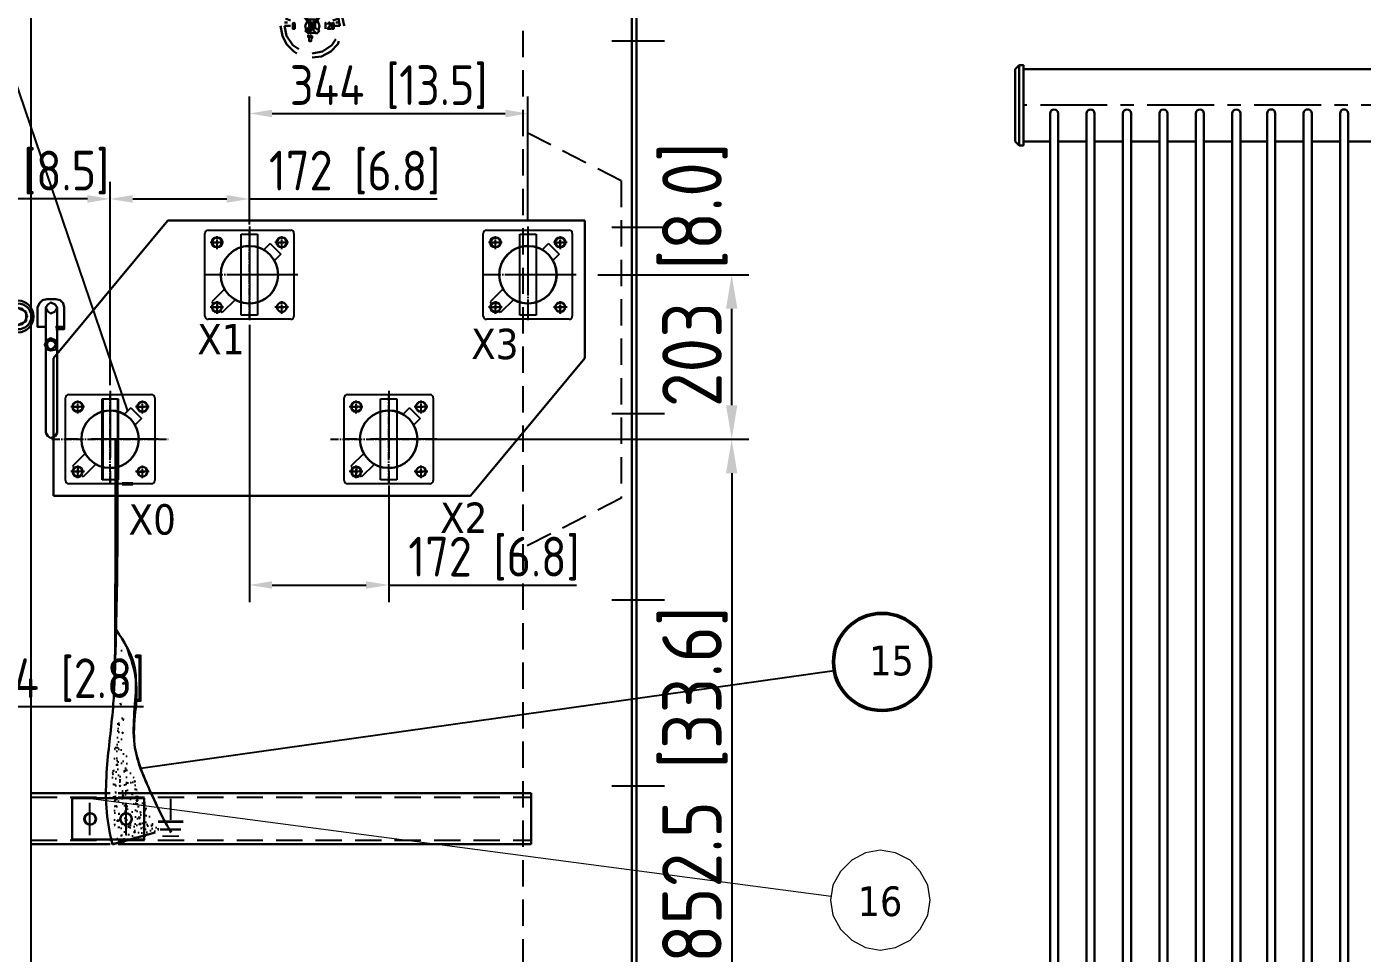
# Model space of a CAD drawing. Header units: millimetres. Extents: x 198356 to 209798, y -190593 to -183267.
# Drawn here: x 200808 to 202457, y -185715 to -184571 of the extents above; entities that cross this region are included whole.
import ezdxf

# ---------------------------------------------------------------- set-up
doc = ezdxf.new("R2010")
doc.units = ezdxf.units.MM
doc.header["$LTSCALE"] = 13
for name, pattern in [('CENTER', [50.8, 31.75, -6.35, 6.35, -6.35]), ('CENTER2', [1.125, 0.75, -0.125, 0.125, -0.125]), ('CENTERX2', [101.6, 63.5, -12.7, 12.7, -12.7]), ('DASHED', [0.75, 0.5, -0.25])]:
    doc.linetypes.add(name, pattern=pattern)
for name, color, linetype in [('1', 4, 'Continuous'), ('3中心线层', 1, 'CENTER'), ('4虚线层', 6, 'DASHED'), ('7标注层', 4, 'Continuous'), ('中心线', 1, 'CENTER2'), ('粗实线', 4, 'Continuous'), ('细实线', 2, 'Continuous')]:
    doc.layers.add(name, color=color, linetype=linetype)
for name, color, linetype, lineweight in [('1粗实线', 4, 'Continuous', 50), ('2细实线', 3, 'Continuous', 20), ('标注、文本', 3, 'Continuous', 25), ('粗实线层', 7, 'Continuous', 35), ('铁心', 3, 'Continuous', 0)]:
    doc.layers.add(name, color=color, linetype=linetype, lineweight=lineweight)
doc.styles.get("Standard").update_dxf_attribs({"font": 'gbenor.shx', "bigfont": 'gbcbig.shx'})
doc.styles.add('Tahoma$001', font='tahoma.ttf', dxfattribs={"height": 2.159784})
doc.dimstyles.new('英寸 1-10', dxfattribs={"dimscale": 14, "dimtxt": 3.5, "dimasz": 2, "dimexe": 1.5, "dimexo": 0.5, "dimgap": 0.5, "dimtad": 1, "dimtoh": 1, "dimdec": 1, "dimdsep": 46, "dimtxsty": 'Standard', "dimcen": 2.5, "dimclrd": 3, "dimclre": 3, "dimclrt": 3, "dimadec": 0, "dimazin": 2, "dimtfac": 1, "dimtdec": 1, "dimtmove": 0, "dimatfit": 2, "dimfxl": 1, "dimarcsym": 0})

# ---------------------------------------------------------------- blocks, each defined once
blk = doc.blocks.new('A$C3970166B')
at = {"layer": '标注、文本', "color": 4, "lineweight": 30}
for points in [[(20.3, 13.5), (18.6, 16.9), (16.1, 19.5), (12.7, 20.3), (9.3, 19.5), (6.8, 16.9), (5.1, 13.5), (6.8, 9.3), (9.3, 6.8), (12.7, 5.9), (16.1, 6.8), (18.6, 9.3)], [(19.5, 16.9), (12.7, 20.3), (5.9, 16.9), (5.9, 9.3), (12.7, 5.9), (19.5, 9.3)]]:
    blk.add_lwpolyline(points, close=True, dxfattribs=at)
for major_axis, ratio in [((0, 13.1), 0.967742), ((-11, 0), 0.961538)]:
    blk.add_ellipse((12.7, 13.1), major_axis=major_axis, ratio=ratio, start_param=0, end_param=6.283185, dxfattribs=at)
blk = doc.blocks.new('A$C33D96195')
at = {"layer": '标注、文本', "color": 4, "lineweight": 30}
for points in [[(54.6, 171.4), (49.5, 170.2), (45.7, 166.4), (43.2, 161.3)], [(67.3, 6.4), (67.3, 161.3), (64.8, 165.1), (59.7, 167.6), (55.9, 165.1), (53.3, 161.3), (55.9, 156.2), (59.7, 153.7), (64.8, 156.2), (67.3, 161.3)], [(54.6, 171.4), (66, 171.4)], [(76.2, 161.3), (74.9, 166.4), (71.1, 170.2), (66, 171.4)], [(53.3, 137.2), (43.2, 137.2), (43.2, 161.3)], [(53.3, 161.3), (53.3, 6.4)], [(76.2, 161.3), (76.2, 137.2), (66, 137.2), (76.2, 137.2), (76.2, 134.6), (66, 134.6)], [(53.3, 6.4), (55.9, 2.5), (59.7, 0), (64.8, 2.5), (67.3, 6.4)]]:
    blk.add_lwpolyline(points, dxfattribs=at)
for points in [[(30.5, 150.8), (27.9, 155.9), (24.1, 159.7), (19, 161), (14, 159.7), (10.2, 155.9), (7.6, 150.8), (10.2, 144.5), (14, 140.7), (19, 139.4), (24.1, 140.7), (27.9, 144.5)], [(29.2, 155.9), (19, 161), (8.9, 155.9), (8.9, 144.5), (19, 139.4), (29.2, 144.5)], [(67.3, 115.6), (66, 120.7), (59.7, 123.2), (54.6, 120.7), (52.1, 115.6), (54.6, 109.2), (59.7, 108), (66, 109.2)], [(66, 115.6), (63.5, 119.4), (59.7, 120.7), (55.9, 119.4), (54.6, 115.6), (55.9, 111.8), (59.7, 109.2), (63.5, 111.8)]]:
    blk.add_lwpolyline(points, close=True, dxfattribs=at)
for major_axis, ratio in [((0, 19.7), 0.967742), ((-16.5, 0), 0.961538)]:
    blk.add_ellipse((19, 150.2), major_axis=major_axis, ratio=ratio, start_param=0, end_param=6.283185, dxfattribs=at)
at = {"layer": '标注、文本', "xscale": 1.5, "yscale": 1.5, "zscale": 1.5}
blk.add_blockref('A$C3970166B', (0, 130.5), dxfattribs=at)
blk = doc.blocks.new('A$C4AB3304A')
at = {"layer": '标注、文本', "color": 4, "lineweight": 30}
blk.add_lwpolyline([(0, 51), (89, 51), (89, 0), (0, 0)], close=True, dxfattribs=at)
for centre in [(22.5, 25.5), (66.5, 25.5)]:
    blk.add_circle(centre, 7, dxfattribs=at)
blk = doc.blocks.new('A$C3EE72B81')
at = {"layer": '粗实线', "lineweight": 30}
h = blk.add_hatch(color=256, dxfattribs=at)
h.dxf.hatch_style = 2
h.paths.add_polyline_path([(1.736, 1.82), (1.355, 1.439), (1.482, 1.439)])
h = blk.add_hatch(color=256, dxfattribs=at)
h.dxf.hatch_style = 2
h.paths.add_polyline_path([(1.058, 1.143), (1.016, 1.101), (1.27, 1.101)])
h = blk.add_hatch(color=256, dxfattribs=at)
h.dxf.hatch_style = 2
h.paths.add_polyline_path([(1.016, 1.101), (1.27, 1.101), (1.185, 0.974)])
h = blk.add_hatch(color=256, dxfattribs=at)
h.dxf.hatch_style = 2
h.paths.add_polyline_path([(1.101, 1.185), (1.058, 1.143), (1.27, 1.143)])
h = blk.add_hatch(color=256, dxfattribs=at)
h.dxf.hatch_style = 2
h.paths.add_polyline_path([(1.058, 1.143), (1.27, 1.143), (1.27, 1.101)])
h = blk.add_hatch(color=256, dxfattribs=at)
h.dxf.hatch_style = 2
h.paths.add_polyline_path([(1.185, 1.27), (1.101, 1.185), (1.397, 1.185)])
h = blk.add_hatch(color=256, dxfattribs=at)
h.dxf.hatch_style = 2
h.paths.add_polyline_path([(1.101, 1.185), (1.397, 1.185), (1.27, 1.143)])
h = blk.add_hatch(color=256, dxfattribs=at)
h.dxf.hatch_style = 2
h.paths.add_polyline_path([(1.228, 1.439), (1.185, 1.397), (1.439, 1.397)])
h = blk.add_hatch(color=256, dxfattribs=at)
h.dxf.hatch_style = 2
h.paths.add_polyline_path([(1.185, 1.397), (1.185, 1.355), (1.439, 1.355)])
h = blk.add_hatch(color=256, dxfattribs=at)
h.dxf.hatch_style = 2
h.paths.add_polyline_path([(1.185, 1.397), (1.439, 1.397), (1.439, 1.355)])
h = blk.add_hatch(color=256, dxfattribs=at)
h.dxf.hatch_style = 2
h.paths.add_polyline_path([(1.185, 1.355), (1.185, 1.27), (1.439, 1.27)])
h = blk.add_hatch(color=256, dxfattribs=at)
h.dxf.hatch_style = 2
h.paths.add_polyline_path([(1.185, 1.355), (1.439, 1.355), (1.439, 1.27)])
h = blk.add_hatch(color=256, dxfattribs=at)
h.dxf.hatch_style = 2
h.paths.add_polyline_path([(1.185, 1.27), (1.439, 1.27), (1.397, 1.185)])
h = blk.add_hatch(color=256, dxfattribs=at)
h.dxf.hatch_style = 2
h.paths.add_polyline_path([(1.228, 1.439), (1.482, 1.439), (1.439, 1.397)])
h = blk.add_hatch(color=256, dxfattribs=at)
h.dxf.hatch_style = 2
h.paths.add_polyline_path([(1.143, 0.889), (1.143, 0.847), (1.143, 0.889), (1.185, 0.889)])
h = blk.add_hatch(color=256, dxfattribs=at)
h.dxf.hatch_style = 2
h.paths.add_polyline_path([(1.228, 0.931), (1.228, 0.889), (1.185, 0.889), (1.185, 0.847), (1.185, 0.804), (1.185, 0.762), (1.185, 0.72), (1.185, 0.677), (1.228, 0.677), (1.27, 0.677), (1.228, 0.677), (1.185, 0.72), (1.185, 0.762), (1.185, 0.804), (1.185, 0.847), (1.185, 0.889), (1.228, 0.889), (1.27, 0.889)])
h = blk.add_hatch(color=256, dxfattribs=at)
h.dxf.hatch_style = 2
h.paths.add_polyline_path([(1.312, 0.72), (1.27, 0.72), (1.27, 0.677), (1.228, 0.677), (1.27, 0.677), (1.27, 0.72)])
h = blk.add_hatch(color=256, dxfattribs=at)
h.dxf.hatch_style = 2
h.paths.add_polyline_path([(1.312, 0.889), (1.27, 0.889), (1.27, 0.847), (1.27, 0.804), (1.312, 0.804)])
for points in [[(1.312, 2.625), (0.889, 2.54), (0.55, 2.371), (0.254, 2.074), (0.212, 1.947)], [(1.312, 2.625), (0.889, 2.54), (0.55, 2.371), (0.254, 2.074), (0.212, 1.947)], [(1.312, 2.455), (0.889, 2.328), (0.508, 2.117), (0.339, 1.863)], [(2.455, 1.312), (2.371, 1.736), (2.117, 2.117), (1.863, 2.286)], [(2.625, 1.312), (2.54, 1.693), (2.371, 2.074), (2.074, 2.371), (1.947, 2.413)], [(2.625, 1.312), (2.54, 1.693), (2.371, 2.074), (2.074, 2.371), (1.947, 2.413)], [(1.27, 1.439), (0.804, 1.905), (1.185, 1.397)], [(0.931, 2.117), (0.847, 1.947), (0.974, 1.947)], [(0.931, 2.117), (0.931, 1.863)], [(1.355, 1.439), (1.736, 1.82), (1.439, 1.397)], [(0, 1.312), (0.085, 0.889), (0.254, 0.55), (0.55, 0.254), (0.677, 0.169)], [(0, 1.312), (0.085, 0.889), (0.254, 0.55), (0.55, 0.254), (0.677, 0.169)], [(0.169, 1.312), (0.254, 0.889), (0.508, 0.508), (0.762, 0.339)], [(1.101, 1.482), (1.016, 1.312), (1.058, 1.143)], [(1.185, 0.974), (1.016, 1.101)], [(1.439, 1.566), (1.143, 1.566)], [(1.355, 1.439), (1.228, 1.439), (1.185, 1.355), (1.185, 1.27)], [(1.27, 1.143), (1.397, 1.185), (1.439, 1.27), (1.439, 1.397)], [(1.566, 1.143), (1.609, 1.312), (1.524, 1.524)], [(1.82, 1.397), (1.863, 1.397), (1.863, 1.439), (1.863, 1.185)], [(1.947, 1.355), (1.947, 1.397), (1.99, 1.397), (1.99, 1.439), (2.032, 1.439), (2.032, 1.397), (2.032, 1.355), (2.032, 1.312), (1.947, 1.185), (2.074, 1.185)], [(2.455, 1.312), (2.455, 1.355)], [(2.625, 1.312), (2.625, 1.355)], [(2.625, 1.312), (2.625, 1.355)], [(1.185, 1.016), (1.439, 1.016)], [(1.312, 0.169), (1.736, 0.254), (2.117, 0.508), (2.286, 0.762)], [(1.312, 0), (1.693, 0.042), (2.074, 0.254), (2.371, 0.55), (2.413, 0.677)], [(1.312, 0), (1.693, 0.042), (2.074, 0.254), (2.371, 0.55), (2.413, 0.677)]]:
    blk.add_lwpolyline(points, dxfattribs=at)
for points in [[(1.058, 2.117), (1.016, 2.117), (1.016, 2.074), (1.016, 1.99), (1.016, 1.905), (1.016, 1.863), (1.058, 1.863), (1.101, 1.863), (1.101, 1.905), (1.101, 1.99), (1.101, 2.074), (1.101, 2.117)], [(1.651, 2.074), (1.609, 2.074), (1.609, 2.032), (1.609, 1.99), (1.651, 1.99), (1.693, 1.99), (1.693, 1.947), (1.693, 1.905), (1.693, 1.863), (1.651, 1.863), (1.609, 1.863), (1.609, 1.905), (1.609, 1.947), (1.609, 1.99), (1.651, 1.99), (1.693, 1.99), (1.693, 2.032), (1.693, 2.074)], [(1.778, 2.074), (1.778, 2.032), (1.736, 1.99), (1.736, 1.947), (1.778, 1.905), (1.778, 1.863), (1.82, 1.863), (1.863, 1.905), (1.863, 1.947), (1.863, 1.99), (1.863, 2.032), (1.82, 2.074)], [(0.55, 1.439), (0.508, 1.397), (0.508, 1.312), (0.508, 1.228), (0.508, 1.185), (0.55, 1.185), (0.593, 1.185), (0.593, 1.228), (0.593, 1.312), (0.593, 1.397)], [(1.397, 1.312), (1.397, 1.397), (1.312, 1.397), (1.228, 1.397), (1.185, 1.312), (1.228, 1.228), (1.312, 1.185), (1.397, 1.228)], [(2.159, 1.439), (2.117, 1.397), (2.117, 1.312), (2.117, 1.27), (2.117, 1.228), (2.117, 1.185), (2.159, 1.185), (2.201, 1.185), (2.201, 1.228), (2.201, 1.27), (2.201, 1.312), (2.201, 1.397)], [(1.143, 0.931), (1.143, 0.889), (1.143, 0.847), (1.143, 0.889)], [(1.143, 0.889), (1.143, 0.847), (1.143, 0.889), (1.185, 0.889)], [(1.228, 0.931), (1.228, 0.889), (1.185, 0.889), (1.185, 0.847), (1.185, 0.804), (1.185, 0.762), (1.185, 0.72), (1.185, 0.677), (1.228, 0.677), (1.27, 0.677), (1.228, 0.677), (1.185, 0.72), (1.185, 0.762), (1.185, 0.804), (1.185, 0.847), (1.185, 0.889), (1.228, 0.889), (1.27, 0.889)], [(1.27, 0.889), (1.228, 0.889)], [(1.312, 0.72), (1.27, 0.72), (1.27, 0.677), (1.228, 0.677), (1.27, 0.677), (1.27, 0.72)], [(1.312, 0.889), (1.27, 0.889), (1.27, 0.847), (1.27, 0.804), (1.312, 0.804)]]:
    blk.add_lwpolyline(points, close=True, dxfattribs=at)
for points in [[(0.635, 2.201), (0.635, 2.201), (0.677, 2.117), (0.677, 2.117)], [(0.72, 2.286), (0.72, 2.286), (0.847, 2.074), (0.847, 2.074)], [(0.889, 2.328), (0.889, 2.328), (0.931, 2.244), (0.931, 2.244)], [(1.016, 2.413), (1.016, 2.413), (1.058, 2.159), (1.058, 2.159)], [(1.143, 2.413), (1.143, 2.413), (1.185, 2.286), (1.185, 2.286)], [(1.312, 2.455), (1.312, 2.455), (1.312, 2.201), (1.312, 2.201)], [(1.439, 2.413), (1.439, 2.413), (1.439, 2.286), (1.439, 2.286)], [(1.609, 2.413), (1.609, 2.413), (1.524, 2.159), (1.524, 2.159)], [(1.736, 2.328), (1.736, 2.328), (1.693, 2.244), (1.693, 2.244)], [(1.863, 2.286), (1.863, 2.286), (1.736, 2.074), (1.736, 2.074)], [(1.99, 2.201), (1.99, 2.201), (1.905, 2.117), (1.905, 2.117)], [(0.254, 1.736), (0.254, 1.736), (0.381, 1.693), (0.381, 1.693)], [(0.339, 1.863), (0.339, 1.863), (0.55, 1.736), (0.55, 1.736)], [(0.423, 1.99), (0.423, 1.99), (0.508, 1.905), (0.508, 1.905)], [(0.508, 2.117), (0.508, 2.117), (0.677, 1.947), (0.677, 1.947)], [(2.117, 2.117), (2.117, 2.117), (1.947, 1.947), (1.947, 1.947)], [(2.286, 1.863), (2.286, 1.863), (2.074, 1.736), (2.074, 1.736)], [(2.201, 1.99), (2.201, 1.99), (2.117, 1.905), (2.117, 1.905)], [(2.371, 1.736), (2.371, 1.736), (2.244, 1.693), (2.244, 1.693)], [(0.169, 1.439), (0.169, 1.439), (0.296, 1.439), (0.296, 1.439)], [(0.169, 1.312), (0.169, 1.312), (0.381, 1.312), (0.381, 1.312)], [(0.169, 1.312), (0.169, 1.312), (0.423, 1.312), (0.423, 1.312)], [(0.212, 1.609), (0.212, 1.609), (0.423, 1.524), (0.423, 1.524)], [(1.185, 1.27), (1.185, 1.27), (1.016, 1.101), (1.016, 1.101)], [(1.27, 1.143), (1.27, 1.143), (1.185, 0.974), (1.185, 0.974)], [(1.355, 1.143), (1.355, 1.143), (1.482, 0.974), (1.482, 0.974)], [(1.439, 1.228), (1.439, 1.228), (1.609, 1.101), (1.609, 1.101)], [(1.609, 1.101), (1.609, 1.101), (1.482, 0.974), (1.482, 0.974)], [(2.413, 1.609), (2.413, 1.609), (2.159, 1.524), (2.159, 1.524)], [(2.455, 1.312), (2.455, 1.312), (2.201, 1.312), (2.201, 1.312)], [(2.455, 1.312), (2.455, 1.312), (2.244, 1.312), (2.244, 1.312)], [(2.413, 1.439), (2.413, 1.439), (2.286, 1.439), (2.286, 1.439)]]:
    blk.add_open_spline(points, degree=3, dxfattribs=at)
blk = doc.blocks.new('A$C012053B6')
at = {"layer": '1', "color": 1, "linetype": 'CENTERX2', "lineweight": -3, "ltscale": 0.1}
for p, q in [((59.6, 119.2), (59.6, 0)), ((119.2, 59.6), (0, 59.6))]:
    blk.add_line(p, q, dxfattribs=at)
at = {"layer": '中心线'}
for p, q in [((27, 99.6), (12.1, 99.6)), ((12.2, 99.6), (27.1, 99.6)), ((19.6, 92.4), (19.6, 106.8)), ((19.6, 92.4), (19.6, 106.8)), ((92.2, 99.6), (107.1, 99.6)), ((99.6, 92.4), (99.6, 106.8)), ((27, 19.6), (12.1, 19.6)), ((12.2, 19.6), (27.1, 19.6)), ((19.6, 26.8), (19.6, 12.3)), ((19.6, 26.8), (19.6, 12.3)), ((92.2, 19.5), (107.1, 19.5)), ((99.6, 12.3), (99.6, 26.8))]:
    blk.add_line(p, q, dxfattribs=at)
at = {"layer": '粗实线'}
for p, q in [((4.6, 8.6), (4.6, 110.6)), ((8.6, 114.6), (110.6, 114.6)), ((114.6, 110.6), (114.6, 8.6)), ((85.2, 98.3), (77.3, 90.4)), ((85.2, 98.3), (98.3, 85.2)), ((98.3, 85.2), (90.4, 77.3)), ((28.8, 41.9), (13, 26.1)), ((13, 26.2), (15, 24.2)), ((41.9, 28.8), (26.1, 13)), ((110.6, 4.6), (8.6, 4.6)), ((24.2, 15), (26.1, 13.1))]:
    blk.add_line(p, q, dxfattribs=at)
for centre, radius in [((19.6, 99.6), 6.55), ((99.6, 99.6), 6.55), ((99.6, 19.6), 6)]:
    blk.add_circle(centre, radius, dxfattribs=at)
for centre, radius, start, end in [((8.6, 110.6), 4, 90, 180), ((110.6, 110.6), 4, 0, 90), ((59.6, 59.6), 35.5, 60.1141, 209.8533), ((59.6, 59.6), 35.5, 240.0603, 29.9071), ((19.6, 19.6), 6.55, 134.5956, 315.391), ((8.6, 8.6), 4, 180, 270), ((110.6, 8.6), 4, 270, 0)]:
    blk.add_arc(centre, radius, start, end, dxfattribs=at)
at = {"layer": '粗实线层'}
blk.add_line((19.6, 19.6), (19.6, 19.6), dxfattribs=at)
blk = doc.blocks.new('*U96')
at = {"layer": '1', "color": 1, "linetype": 'CENTERX2', "lineweight": -3, "ltscale": 0.1}
blk.add_line((32.5, 0), (-32.5, 0), dxfattribs=at)
blk = doc.blocks.new('*D106')
at = {"layer": '2细实线', "color": 3, "linetype": 'ByBlock', "lineweight": -2}
for p, q in [((201513.1, -184877.3), (201699.3, -184877.3)), ((201678.3, -185038.3), (201678.3, -184919.3)), ((201307.4, -185080.3), (201699.3, -185080.3))]:
    blk.add_line(p, q, dxfattribs=at)
at = {"layer": '2细实线', "color": 3, "linetype": 'ByBlock'}
for points in [[(201671.3, -184919.3), (201685.3, -184919.3), (201678.3, -184877.3)], [(201671.3, -185038.3), (201685.3, -185038.3), (201678.3, -185080.3)]]:
    blk.add_solid(points, dxfattribs=at)
at = {"layer": 'Defpoints', "color": 0, "linetype": 'ByBlock'}
for p in [(201506.1, -184877.3), (201678.3, -184877.3), (201300.4, -185080.3)]:
    blk.add_point(p, dxfattribs=at)
at = {"layer": '2细实线', "color": 3, "linetype": 'ByBlock', "insert": (201633, -184877.3), "char_height": 73.5, "attachment_point": 5, "rotation": 90}
blk.add_mtext('203 [8.0]', dxfattribs=at)
blk = doc.blocks.new('*D107')
at = {"layer": '2细实线', "color": 3, "linetype": 'ByBlock', "lineweight": -2}
for p, q in [((201333.6, -185080.3), (201699.3, -185080.3)), ((201678.3, -185122.3), (201678.3, -185890.8)), ((201567.8, -185932.8), (201699.3, -185932.8))]:
    blk.add_line(p, q, dxfattribs=at)
at = {"layer": '2细实线', "color": 3, "linetype": 'ByBlock'}
for points in [[(201671.3, -185122.3), (201685.3, -185122.3), (201678.3, -185080.3)], [(201671.3, -185890.8), (201685.3, -185890.8), (201678.3, -185932.8)]]:
    blk.add_solid(points, dxfattribs=at)
at = {"layer": 'Defpoints', "color": 0, "linetype": 'ByBlock'}
for p in [(201326.6, -185080.3), (201560.8, -185932.8), (201678.3, -185932.8)]:
    blk.add_point(p, dxfattribs=at)
at = {"layer": '2细实线', "color": 3, "linetype": 'ByBlock', "insert": (201633, -185506.6), "char_height": 73.5, "attachment_point": 5, "rotation": 90}
blk.add_mtext('852.5 [33.6]', dxfattribs=at)
blk = doc.blocks.new('*D122')
at = {"layer": '2细实线', "color": 3, "linetype": 'ByBlock', "lineweight": -2}
for p, q in [((200910.8, -185013.7), (200910.8, -184762.7)), ((201082.8, -184815.3), (201082.8, -184762.7)), ((200938.8, -184783.7), (201054.8, -184783.7)), ((201082.8, -184783.7), (201314.7, -184783.7))]:
    blk.add_line(p, q, dxfattribs=at)
at = {"layer": '2细实线', "color": 3, "linetype": 'ByBlock'}
for points in [[(200938.8, -184779), (200938.8, -184788.4), (200910.8, -184783.7)], [(201054.8, -184779), (201054.8, -184788.4), (201082.8, -184783.7)]]:
    blk.add_solid(points, dxfattribs=at)
at = {"layer": 'Defpoints', "color": 0, "linetype": 'ByBlock'}
for p in [(201082.8, -184783.7), (201082.8, -184822.3), (200910.8, -185020.7)]:
    blk.add_point(p, dxfattribs=at)
at = {"layer": '2细实线', "color": 3, "linetype": 'ByBlock', "insert": (201212.8, -184751.2), "char_height": 49, "attachment_point": 5}
blk.add_mtext('172 [6.8]', dxfattribs=at)
blk = doc.blocks.new('*D110')
at = {"layer": '2细实线', "color": 3, "linetype": 'ByBlock', "lineweight": -2}
for p, q in [((200695.8, -184911.8), (200695.8, -184762.7)), ((200910.8, -185013.7), (200910.8, -184762.7)), ((200882.8, -184783.7), (200723.8, -184783.7))]:
    blk.add_line(p, q, dxfattribs=at)
at = {"layer": '2细实线', "color": 3, "linetype": 'ByBlock'}
for points in [[(200723.8, -184779), (200723.8, -184788.4), (200695.8, -184783.7)], [(200882.8, -184779), (200882.8, -184788.4), (200910.8, -184783.7)]]:
    blk.add_solid(points, dxfattribs=at)
at = {"layer": 'Defpoints', "color": 0, "linetype": 'ByBlock'}
for p in [(200695.8, -184783.7), (200695.8, -184918.8), (200910.8, -185020.7)]:
    blk.add_point(p, dxfattribs=at)
at = {"layer": '2细实线', "color": 3, "linetype": 'ByBlock', "insert": (200803.3, -184751.2), "char_height": 49, "attachment_point": 5}
blk.add_mtext('215 [8.5]', dxfattribs=at)
blk = doc.blocks.new('*D98')
at = {"layer": '2细实线', "color": 3, "linetype": 'ByBlock', "lineweight": -2}
for p, q in [((200625.5, -185237.3), (200625.5, -185431.3)), ((200695.8, -185338.7), (200695.8, -185431.3)), ((200653.5, -185410.3), (200667.8, -185410.3)), ((200695.8, -185410.3), (200952.2, -185410.3))]:
    blk.add_line(p, q, dxfattribs=at)
at = {"layer": '2细实线', "color": 3, "linetype": 'ByBlock'}
for points in [[(200653.5, -185405.6), (200653.5, -185414.9), (200625.5, -185410.3)], [(200667.8, -185405.6), (200667.8, -185414.9), (200695.8, -185410.3)]]:
    blk.add_solid(points, dxfattribs=at)
at = {"layer": 'Defpoints', "color": 0, "linetype": 'ByBlock'}
for p in [(200625.5, -185230.3), (200695.8, -185331.7), (200695.8, -185410.3)]:
    blk.add_point(p, dxfattribs=at)
at = {"layer": '2细实线', "color": 3, "linetype": 'ByBlock', "insert": (200838, -185377.8), "char_height": 49, "attachment_point": 5}
blk.add_mtext('70.4 [2.8]', dxfattribs=at)
blk = doc.blocks.new('*D100')
at = {"layer": '2细实线', "color": 3, "linetype": 'ByBlock', "lineweight": -2}
for p, q in [((201082.8, -184939.3), (201082.8, -185281.3)), ((201254.8, -185137.3), (201254.8, -185281.3)), ((201110.8, -185260.3), (201226.8, -185260.3)), ((201254.8, -185260.3), (201486.7, -185260.3))]:
    blk.add_line(p, q, dxfattribs=at)
at = {"layer": '2细实线', "color": 3, "linetype": 'ByBlock'}
for points in [[(201110.8, -185255.6), (201110.8, -185264.9), (201082.8, -185260.3)], [(201226.8, -185255.6), (201226.8, -185264.9), (201254.8, -185260.3)]]:
    blk.add_solid(points, dxfattribs=at)
at = {"layer": 'Defpoints', "color": 0, "linetype": 'ByBlock'}
for p in [(201082.8, -184932.3), (201254.8, -185130.3), (201254.8, -185260.3)]:
    blk.add_point(p, dxfattribs=at)
at = {"layer": '2细实线', "color": 3, "linetype": 'ByBlock', "insert": (201384.8, -185227.8), "char_height": 49, "attachment_point": 5}
blk.add_mtext('172 [6.8]', dxfattribs=at)
blk = doc.blocks.new('*D109')
at = {"layer": '2细实线', "color": 3, "linetype": 'ByBlock', "lineweight": -2}
for p, q in [((201082.8, -184810.7), (201082.8, -184657.2)), ((201426.8, -184810.7), (201426.8, -184657.2)), ((201110.8, -184678.2), (201398.8, -184678.2))]:
    blk.add_line(p, q, dxfattribs=at)
at = {"layer": '2细实线', "color": 3, "linetype": 'ByBlock'}
for points in [[(201110.8, -184673.6), (201110.8, -184682.9), (201082.8, -184678.2)], [(201398.8, -184673.6), (201398.8, -184682.9), (201426.8, -184678.2)]]:
    blk.add_solid(points, dxfattribs=at)
at = {"layer": 'Defpoints', "color": 0, "linetype": 'ByBlock'}
for p in [(201426.8, -184678.2), (201082.8, -184817.7), (201426.8, -184817.7)]:
    blk.add_point(p, dxfattribs=at)
at = {"layer": '2细实线', "color": 3, "linetype": 'ByBlock', "insert": (201254.8, -184645.7), "char_height": 49, "attachment_point": 5}
blk.add_mtext('344 [13.5]', dxfattribs=at)

msp = doc.modelspace()

# ---------------------------------------------------------------- hatches: boundary and pattern name
at = {"layer": '标注、文本'}
h = msp.add_hatch(dxfattribs=at)
h.set_pattern_fill('AR-CONC', color=256, scale=0.1)
h.set_pattern_definition([(50, (85895.246, -23292.15), (18.2184669, -1.5939086), [1.905, -20.955]), (355, (85895.246, -23292.15), (-3.5243421, 19.1056845), [1.524, -16.7640584]), (100.451445, (85896.764, -23292.282), (14.6941247, 17.5117752), [1.6190009, -17.8090245]), (46.1842, (85895.246, -23287.07), (27.107904, -4.2042328), [2.8575, -31.4325]), (96.635558, (85897.505, -23287.42), (23.7404134, 24.7426125), [2.4285023, -26.713561]), (351.184151, (85895.246, -23287.07), (23.7404134, 24.7426125), [2.2859967, -25.145973]), (21, (85897.786, -23288.34), (15.1614391, -10.2265198), [1.905, -20.955]), (326, (85897.786, -23288.34), (6.1802028, 18.4187966), [1.524, -16.764]), (71.451445, (85899.05, -23289.192), (21.341642, 8.1922769), [1.6190009, -17.8089938]), (37.5, (85895.246, -23292.1496), (0.30886033, 8.45550389), [0, -16.5608, 0, -17.018, 0, -16.8275]), (7.5, (85895.246, -23292.15), (6.68196625, 10.0180575), [0, -9.7028, 0, -16.1798, 0, -6.4135]), (327.5, (85889.5815, -23292.1496), (13.55905952, -0.5728744), [0, -6.35, 0, -19.812, 0, -26.289]), (317.5, (85887.041, -23292.15), (14.81291814, 2.5426491), [0, -8.255, 0, -13.1572, 0, -18.669])])
edge = h.paths.add_edge_path()
edge.add_spline(control_points=[(200973.787, -185566.16), (200971.936, -185563.007), (200961.963, -185546.017), (200945.353, -185510.555), (200920.436, -185451.218), (200934.035, -185389.652), (200927.435, -185346.959), (200925.073, -185331.684)], knot_values=[0, 0, 0, 0, 10.9587464, 59.0640546, 118.23388684, 198.21945068, 242.7824519, 242.7824519, 242.7824519, 242.7824519], degree=3, periodic=0)
edge.add_spline(control_points=[(200925.073, -185331.684), (200924.691, -185347.679), (200923.976, -185372.784), (200921.747, -185422.913), (200912.607, -185484.761), (200912.012, -185544.01), (200920.081, -185576.169), (200921.201, -185580.631)], knot_values=[38.43523575, 38.43523575, 38.43523575, 38.43523575, 86.43678168, 113.77696118, 188.84396265, 274.4539929, 288.24854836, 288.24854836, 288.24854836, 288.24854836], degree=3, periodic=0)
edge.add_line((200921.201, -185580.631), (200973.787, -185566.16))

# ---------------------------------------------------------------- linework, layer by layer
at = {"layer": '1', "color": 1, "linetype": 'CENTERX2', "lineweight": -3, "ltscale": 0.1}
for p, q in [((202934.464, -184668.1), (202038.464, -184668.1)), ((200885.964, -185569.1), (200885.964, -185529.1)), ((200885.964, -185569.1), (200885.964, -185529.1)), ((200930.464, -185569.1), (200930.464, -185529.1))]:
    msp.add_line(p, q, dxfattribs=at)
at = {"layer": '1粗实线', "linetype": 'ByBlock'}
msp.add_line((200925.67, -185135.302), (200938.661, -185135.283), dxfattribs=at)
at = {"layer": '1粗实线', "color": 3, "linetype": 'ByBlock'}
msp.add_circle((201863.963, -185355.309), 60, dxfattribs=at)
at = {"layer": '3中心线层', "ltscale": 0.02}
for p, q in [((201042.829, -184845.511), (201042.829, -184829.699)), ((201122.829, -184845.511), (201122.829, -184829.699)), ((201386.829, -184845.511), (201386.829, -184829.699)), ((201466.829, -184845.511), (201466.829, -184829.699)), ((201051.017, -184837.302), (201034.188, -184837.302)), ((201131.017, -184837.302), (201114.188, -184837.302)), ((201395.017, -184837.302), (201378.188, -184837.302)), ((201475.017, -184837.302), (201458.188, -184837.302)), ((201051.017, -184917.302), (201034.188, -184917.302)), ((201042.829, -184925.511), (201042.829, -184909.699)), ((201131.017, -184917.302), (201114.188, -184917.302)), ((201122.829, -184925.511), (201122.829, -184909.699)), ((201395.017, -184917.302), (201378.188, -184917.302)), ((201386.829, -184925.511), (201386.829, -184909.699)), ((201475.017, -184917.302), (201458.188, -184917.302)), ((201466.829, -184925.511), (201466.829, -184909.699)), ((200870.829, -185048.511), (200870.829, -185032.699)), ((200950.829, -185048.511), (200950.829, -185032.699)), ((201214.829, -185048.511), (201214.829, -185032.699)), ((201294.829, -185048.511), (201294.829, -185032.699)), ((200879.017, -185040.302), (200862.188, -185040.302)), ((200959.017, -185040.302), (200942.188, -185040.302)), ((201223.017, -185040.302), (201206.188, -185040.302)), ((201303.017, -185040.302), (201286.188, -185040.302)), ((200870.829, -185128.511), (200870.829, -185112.699)), ((200950.829, -185128.511), (200950.829, -185112.699)), ((201214.829, -185128.511), (201214.829, -185112.699)), ((201294.829, -185128.511), (201294.829, -185112.699)), ((200879.017, -185120.302), (200862.188, -185120.302)), ((200959.017, -185120.302), (200942.188, -185120.302)), ((201223.017, -185120.302), (201206.188, -185120.302)), ((201303.017, -185120.302), (201286.188, -185120.302))]:
    msp.add_line(p, q, dxfattribs=at)
at = {"layer": '4虚线层', "ltscale": 5}
for p, q in [((201420.829, -185924.802), (201420.829, -184344.802)), ((201541.829, -184761.187), (201420.829, -184699.69)), ((201541.829, -184761.187), (201541.829, -185153.2)), ((201541.829, -185153.2), (201420.829, -185214.617)), ((200812.829, -185522.302), (200910.829, -185522.302)), ((200920.829, -185522.302), (201430.829, -185522.302)), ((200812.829, -185575.302), (200910.829, -185575.302)), ((200920.829, -185575.302), (201430.829, -185575.302))]:
    msp.add_line(p, q, dxfattribs=at)
at = {"layer": '7标注层', "color": 3, "linetype": 'ByBlock'}
msp.add_lwpolyline([(200570.755, -183984.744), (200932.476, -185045.567)], dxfattribs=at)
at = {"layer": '中心线'}
for p, q in [((201082.829, -184932.302), (201082.829, -184822.302)), ((201082.829, -184822.302), (201082.829, -184932.302)), ((201426.829, -184932.302), (201426.829, -184822.302)), ((201137.829, -184877.302), (201027.829, -184877.302)), ((201481.171, -184877.302), (201371.829, -184877.302)), ((200910.829, -185135.302), (200910.829, -185025.302)), ((201254.829, -185135.302), (201254.829, -185025.302)), ((200839.013, -185080.302), (200982.645, -185080.302)), ((201183.013, -185080.302), (201326.645, -185080.302))]:
    msp.add_line(p, q, dxfattribs=at)
at = {"layer": '标注、文本', "color": 4, "lineweight": 30}
for p, q in [((201560.829, -186032.802), (201560.829, -184182.807)), ((201554.829, -185924.802), (201554.829, -184218.807)), ((200812.829, -185517.302), (200910.829, -185517.302)), ((201430.829, -185580.302), (201430.829, -185517.302)), ((200913.724, -185580.302), (200966.351, -185565.995)), ((200913.765, -185580.467), (200966.351, -185565.995)), ((200910.829, -185580.302), (200812.829, -185580.302))]:
    msp.add_line(p, q, dxfattribs=at)
at = {"layer": '标注、文本', "ltscale": 16.7707}
msp.add_line((201805.005, -185366.445), (200948.69, -185486.844), dxfattribs=at)
at = {"layer": '标注、文本'}
msp.add_lwpolyline([(200902.093, -185030.302), (200920.093, -185030.302), (200920.093, -185130.302), (200902.093, -185130.302)], close=True, dxfattribs=at)
at = {"layer": '标注、文本', "color": 4, "lineweight": 30}
for points in [[(200920.829, -185517.302), (201430.829, -185517.302)], [(201430.829, -185580.302), (200920.829, -185580.302)]]:
    msp.add_lwpolyline(points, dxfattribs=at)
for points in [[(200920.093, -185080.302), (200916.182, -185379.506), (200914.772, -185406.81), (200907.27, -185481.501), (200910.568, -185567.048), (200913.765, -185580.467)], [(200931.379, -185336.704), (200942.697, -185377.223), (200940.98, -185457.19), (200959.632, -185513.343), (200980.858, -185556.513), (200986.351, -185565.995)]]:
    msp.add_spline(points, degree=3, dxfattribs=at)
for points, knots in [([(200917.638, -185080.302), (200917.255, -185347.514), (200916.541, -185372.62), (200914.312, -185422.748), (200905.172, -185484.596), (200904.577, -185543.845), (200912.646, -185576.004), (200913.765, -185580.467)], [38.43523575, 38.43523575, 38.43523575, 38.43523575, 86.43678168, 113.77696118, 188.84396265, 274.4539929, 288.24854836, 288.24854836, 288.24854836, 288.24854836]), ([(200918.219, -185315.813), (200939.999, -185346.795), (200946.6, -185389.488), (200933.001, -185451.053), (200957.917, -185510.39), (200974.528, -185545.852), (200984.501, -185562.843), (200986.351, -185565.995)], [0, 0, 0, 0, 44.56300122, 124.54856506, 183.7183973, 231.8237055, 242.7824519, 242.7824519, 242.7824519, 242.7824519])]:
    msp.add_open_spline(points, degree=3, knots=knots, dxfattribs=at)
at = {"layer": '粗实线'}
for p, q in [((200812.829, -184218.807), (200812.829, -185924.802)), ((201072.829, -184827.302), (201092.829, -184827.302)), ((201072.829, -184927.302), (201072.829, -184827.302)), ((201092.829, -184827.302), (201092.829, -184927.302)), ((201416.829, -184827.302), (201436.829, -184827.302)), ((201416.829, -184927.302), (201416.829, -184827.302)), ((201436.829, -184827.302), (201436.829, -184927.302)), ((201092.829, -184927.302), (201072.829, -184927.302)), ((201436.829, -184927.302), (201416.829, -184927.302)), ((200900.829, -185030.302), (200920.829, -185030.302)), ((200900.829, -185130.302), (200900.829, -185030.302)), ((200920.829, -185030.302), (200920.829, -185130.302)), ((201244.829, -185030.302), (201264.829, -185030.302)), ((201244.829, -185130.302), (201244.829, -185030.302)), ((201264.829, -185030.302), (201264.829, -185130.302)), ((200920.829, -185130.302), (200900.829, -185130.302)), ((201264.829, -185130.302), (201244.829, -185130.302))]:
    msp.add_line(p, q, dxfattribs=at)
at = {"layer": '粗实线', "lineweight": 30}
for p, q in [((202028.464, -184623.622), (202033.464, -184618.622)), ((202033.464, -184618.622), (202033.464, -184717.622)), ((202038.464, -184623.6), (202934.464, -184623.6)), ((202071.464, -185758.122), (202071.464, -184678.122)), ((202071.464, -185758.122), (202071.464, -184678.122)), ((202071.464, -185758.122), (202071.464, -184678.122)), ((202071.464, -185758.122), (202071.464, -184678.122)), ((202071.464, -185758.122), (202071.464, -184678.122)), ((202076.464, -184673.122), (202076.464, -184673.122)), ((202076.464, -184673.122), (202076.464, -184673.122)), ((202076.464, -184673.122), (202076.464, -184673.122)), ((202076.464, -184673.122), (202076.464, -184673.122)), ((202076.464, -184673.122), (202076.464, -184673.122)), ((202081.464, -184678.122), (202081.464, -185758.122)), ((202081.464, -184678.122), (202081.464, -185758.122)), ((202081.464, -184678.122), (202081.464, -185758.122)), ((202081.464, -184678.122), (202081.464, -185758.122)), ((202081.464, -184678.122), (202081.464, -185758.122)), ((202116.464, -185758.122), (202116.464, -184678.122)), ((202116.464, -185758.122), (202116.464, -184678.122)), ((202116.464, -185758.122), (202116.464, -184678.122)), ((202116.464, -185758.122), (202116.464, -184678.122)), ((202121.464, -184673.122), (202121.464, -184673.122)), ((202121.464, -184673.122), (202121.464, -184673.122)), ((202121.464, -184673.122), (202121.464, -184673.122)), ((202121.464, -184673.122), (202121.464, -184673.122)), ((202126.464, -184678.122), (202126.464, -185758.122)), ((202126.464, -184678.122), (202126.464, -185758.122)), ((202126.464, -184678.122), (202126.464, -185758.122)), ((202126.464, -184678.122), (202126.464, -185758.122)), ((202161.464, -185758.122), (202161.464, -184678.122)), ((202161.464, -185758.122), (202161.464, -184678.122)), ((202166.464, -184673.122), (202166.464, -184673.122)), ((202166.464, -184673.122), (202166.464, -184673.122)), ((202171.464, -184678.122), (202171.464, -185758.122)), ((202171.464, -184678.122), (202171.464, -185758.122)), ((202206.464, -185758.122), (202206.464, -184678.122)), ((202206.464, -185758.122), (202206.464, -184678.122)), ((202206.464, -185758.122), (202206.464, -184678.122)), ((202211.464, -184673.122), (202211.464, -184673.122)), ((202211.464, -184673.122), (202211.464, -184673.122)), ((202211.464, -184673.122), (202211.464, -184673.122)), ((202216.464, -184678.122), (202216.464, -185758.122)), ((202216.464, -184678.122), (202216.464, -185758.122)), ((202216.464, -184678.122), (202216.464, -185758.122)), ((202251.464, -185758.122), (202251.464, -184678.122)), ((202251.464, -185758.122), (202251.464, -184678.122)), ((202251.464, -185758.122), (202251.464, -184678.122)), ((202251.464, -185758.122), (202251.464, -184678.122)), ((202251.464, -185758.122), (202251.464, -184678.122)), ((202256.464, -184673.122), (202256.464, -184673.122)), ((202256.464, -184673.122), (202256.464, -184673.122)), ((202256.464, -184673.122), (202256.464, -184673.122)), ((202256.464, -184673.122), (202256.464, -184673.122)), ((202256.464, -184673.122), (202256.464, -184673.122)), ((202261.464, -184678.122), (202261.464, -185758.122)), ((202261.464, -184678.122), (202261.464, -185758.122)), ((202261.464, -184678.122), (202261.464, -185758.122)), ((202261.464, -184678.122), (202261.464, -185758.122)), ((202261.464, -184678.122), (202261.464, -185758.122)), ((202296.464, -185758.122), (202296.464, -184678.122)), ((202301.464, -184673.122), (202301.464, -184673.122)), ((202306.464, -184678.122), (202306.464, -185758.122)), ((202339.464, -185758.1), (202339.464, -184678.1)), ((202339.464, -185758.1), (202339.464, -184678.1)), ((202339.464, -185758.1), (202339.464, -184678.1)), ((202339.464, -185758.1), (202339.464, -184678.1)), ((202339.464, -185758.1), (202339.464, -184678.1)), ((202344.464, -184673.1), (202344.464, -184673.1)), ((202344.464, -184673.1), (202344.464, -184673.1)), ((202344.464, -184673.1), (202344.464, -184673.1)), ((202344.464, -184673.1), (202344.464, -184673.1)), ((202344.464, -184673.1), (202344.464, -184673.1)), ((202349.464, -184678.1), (202349.464, -185758.1)), ((202349.464, -184678.1), (202349.464, -185758.1)), ((202349.464, -184678.1), (202349.464, -185758.1)), ((202349.464, -184678.1), (202349.464, -185758.1)), ((202349.464, -184678.1), (202349.464, -185758.1)), ((202384.464, -185758.1), (202384.464, -184678.1)), ((202384.464, -185758.1), (202384.464, -184678.1)), ((202384.464, -185758.1), (202384.464, -184678.1)), ((202384.464, -185758.1), (202384.464, -184678.1)), ((202389.464, -184673.1), (202389.464, -184673.1)), ((202389.464, -184673.1), (202389.464, -184673.1)), ((202389.464, -184673.1), (202389.464, -184673.1)), ((202389.464, -184673.1), (202389.464, -184673.1)), ((202394.464, -184678.1), (202394.464, -185758.1)), ((202394.464, -184678.1), (202394.464, -185758.1)), ((202394.464, -184678.1), (202394.464, -185758.1)), ((202394.464, -184678.1), (202394.464, -185758.1)), ((202429.464, -185758.1), (202429.464, -184678.1)), ((202429.464, -185758.1), (202429.464, -184678.1)), ((202434.464, -184673.1), (202434.464, -184673.1)), ((202434.464, -184673.1), (202434.464, -184673.1)), ((202439.464, -184678.1), (202439.464, -185758.1)), ((202439.464, -184678.1), (202439.464, -185758.1)), ((202028.464, -184712.622), (202033.464, -184717.622))]:
    msp.add_line(p, q, dxfattribs=at)
for points in [[(202033.464, -184618.622), (202038.464, -184618.622), (202038.464, -184717.622), (202033.464, -184717.622)], [(202028.464, -184712.622), (202028.464, -184623.622)], [(202071.464, -184712.622), (202038.464, -184712.622)], [(202116.464, -184712.622), (202081.464, -184712.622)], [(202161.464, -184712.622), (202126.464, -184712.622)], [(202206.464, -184712.622), (202171.464, -184712.622)], [(202251.464, -184712.622), (202216.464, -184712.622)], [(202296.464, -184712.622), (202261.464, -184712.622)], [(202339.464, -184712.6), (202306.464, -184712.6)], [(202384.464, -184712.6), (202349.464, -184712.6)], [(202429.464, -184712.6), (202394.464, -184712.6)], [(202474.464, -184712.6), (202439.464, -184712.6)]]:
    msp.add_lwpolyline(points, dxfattribs=at)
for centre, radius in [((201042.829, -184837.302), 6), ((201122.829, -184837.302), 6), ((201386.829, -184837.302), 6), ((201466.829, -184837.302), 6), ((201082.829, -184877.302), 35.5), ((201426.829, -184877.302), 35.5), ((201042.829, -184917.302), 6), ((201122.829, -184917.302), 6), ((201386.829, -184917.302), 6), ((201466.829, -184917.302), 6), ((200870.829, -185040.302), 6), ((200910.829, -185080.302), 35.5), ((200950.829, -185040.302), 6), ((201214.829, -185040.302), 6), ((201254.829, -185080.302), 35.5), ((201294.829, -185040.302), 6), ((200870.829, -185120.302), 6), ((200950.829, -185120.302), 6), ((201214.829, -185120.302), 6), ((201294.829, -185120.302), 6), ((200885.964, -185549.1), 7.15), ((200885.964, -185549.1), 7.15), ((200930.464, -185549.1), 7.15)]:
    msp.add_circle(centre, radius, dxfattribs=at)
for centre, start, end in [((202076.464, -184678.122), 90, 180), ((202076.464, -184678.122), 90, 180), ((202076.464, -184678.122), 90, 180), ((202076.464, -184678.122), 90, 180), ((202076.464, -184678.122), 90, 180), ((202076.464, -184678.122), 0, 90), ((202076.464, -184678.122), 0, 90), ((202076.464, -184678.122), 0, 90), ((202076.464, -184678.122), 0, 90), ((202076.464, -184678.122), 0, 90), ((202121.464, -184678.122), 90, 180), ((202121.464, -184678.122), 90, 180), ((202121.464, -184678.122), 90, 180), ((202121.464, -184678.122), 90, 180), ((202121.464, -184678.122), 0, 90), ((202121.464, -184678.122), 0, 90), ((202121.464, -184678.122), 0, 90), ((202121.464, -184678.122), 0, 90), ((202166.464, -184678.122), 90, 180), ((202166.464, -184678.122), 90, 180), ((202166.464, -184678.122), 0, 90), ((202166.464, -184678.122), 0, 90), ((202211.464, -184678.122), 90, 180), ((202211.464, -184678.122), 90, 180), ((202211.464, -184678.122), 90, 180), ((202211.464, -184678.122), 0, 90), ((202211.464, -184678.122), 0, 90), ((202211.464, -184678.122), 0, 90), ((202256.464, -184678.122), 90, 180), ((202256.464, -184678.122), 90, 180), ((202256.464, -184678.122), 90, 180), ((202256.464, -184678.122), 90, 180), ((202256.464, -184678.122), 90, 180), ((202256.464, -184678.122), 0, 90), ((202256.464, -184678.122), 0, 90), ((202256.464, -184678.122), 0, 90), ((202256.464, -184678.122), 0, 90), ((202256.464, -184678.122), 0, 90), ((202301.464, -184678.122), 90, 180), ((202301.464, -184678.122), 0, 90), ((202344.464, -184678.1), 90, 180), ((202344.464, -184678.1), 90, 180), ((202344.464, -184678.1), 90, 180), ((202344.464, -184678.1), 90, 180), ((202344.464, -184678.1), 90, 180), ((202344.464, -184678.1), 0, 90), ((202344.464, -184678.1), 0, 90), ((202344.464, -184678.1), 0, 90), ((202344.464, -184678.1), 0, 90), ((202344.464, -184678.1), 0, 90), ((202389.464, -184678.1), 90, 180), ((202389.464, -184678.1), 90, 180), ((202389.464, -184678.1), 90, 180), ((202389.464, -184678.1), 90, 180), ((202389.464, -184678.1), 0, 90), ((202389.464, -184678.1), 0, 90), ((202389.464, -184678.1), 0, 90), ((202389.464, -184678.1), 0, 90), ((202434.464, -184678.1), 90, 180), ((202434.464, -184678.1), 90, 180), ((202434.464, -184678.1), 0, 90), ((202434.464, -184678.1), 0, 90)]:
    msp.add_arc(centre, 5, start, end, dxfattribs=at)
at = {"layer": '细实线', "color": 4, "lineweight": 30}
for p, q in [((200840.829, -184980.302), (200981.884, -184810.302)), ((201496.829, -184810.302), (200981.884, -184810.302)), ((201496.829, -184810.302), (201496.829, -184980.302)), ((200840.829, -184980.302), (200840.829, -185150.302)), ((201355.774, -185150.302), (201496.829, -184980.302)), ((200840.829, -185150.302), (201355.774, -185150.302))]:
    msp.add_line(p, q, dxfattribs=at)
at = {"layer": '铁心'}
msp.add_lwpolyline([(200883.964, -185523.6), (201801.123, -185644.444)], dxfattribs=at)
msp.add_lwpolyline([(201861.753, -185587.737), (201843.381, -185590.749), (201826.514, -185600.085), (201812.66, -185613.94), (201803.323, -185630.807), (201800.311, -185649.48), (201803.323, -185667.853), (201812.66, -185685.02), (201826.514, -185698.875), (201843.381, -185707.911), (201861.753, -185711.224), (201880.427, -185707.911), (201898.799, -185698.875), (201911.148, -185685.02), (201920.485, -185667.853), (201923.497, -185649.48), (201920.485, -185630.807), (201911.148, -185613.94), (201898.799, -185600.085), (201880.427, -185590.749)], close=True, dxfattribs=at)

# ---------------------------------------------------------------- block references
at = {"layer": '1粗实线', "color": 0, "linetype": 'ByBlock', "lineweight": -2}
for p in [(201562.91, -184588.807), (201562.91, -184818.807), (201562.91, -185048.807), (201562.91, -185278.807), (201562.91, -185508.807)]:
    msp.add_blockref('*U96', p, dxfattribs=at)
at = {"layer": '标注、文本', "xscale": 30, "yscale": 30, "zscale": 30}
msp.add_blockref('A$C3EE72B81', (201121.015, -184609.18), dxfattribs=at)
at = {"layer": '标注、文本'}
for name, p in [('A$C012053B6', (201023.241, -184936.89)), ('A$C012053B6', (201366.912, -184936.89)), ('A$C33D96195', (200777.981, -185078.958)), ('A$C012053B6', (200851.241, -185139.89)), ('A$C012053B6', (201195.241, -185139.89))]:
    msp.add_blockref(name, p, dxfattribs=at)
at = {"layer": '标注、文本', "xscale": -1}
msp.add_blockref('A$C4AB3304A', (200952.964, -185574.6), dxfattribs=at)

# ---------------------------------------------------------------- texts
at = {"layer": '标注、文本', "style": 'Tahoma$001'}
for s, p in [('X1', (201018.423, -184975.677)), ('X3', (201356.614, -184981.471)), ('X0', (200933.632, -185198.027)), ('X2', (201318.214, -185196.027))]:
    msp.add_text(s, height=37.5, dxfattribs=at).set_placement(p)
for height, rotation, p in [(25, 180, (200989.71, -185524.22)), (30, 270, (200969.876, -185547.615)), (25, 270, (200972.329, -185558.057)), (20, 270, (200975.116, -185567.128))]:
    msp.add_text('l', height=height, rotation=rotation, dxfattribs=at).set_placement(p)
at = {"layer": '铁心', "style": 'Tahoma$001'}
for s, p in [('15', (201848.1, -185371.861)), ('16', (201833.901, -185669.036))]:
    msp.add_text(s, height=36.6818, dxfattribs=at).set_placement(p)

# ---------------------------------------------------------------- dimensions: what is measured, and where the dimension line sits
at = {"layer": '2细实线', "linetype": 'ByBlock'}
for base, p1, p2, picture, middle in [((201426.829, -184678.224), (201082.829, -184817.715), (201426.829, -184817.715), '*D109', (201254.829, -184645.703)), ((200695.829, -184783.716), (200910.829, -185020.715), (200695.829, -184918.837), '*D110', (200803.329, -184751.195)), ((201082.829, -184783.716), (200910.829, -185020.715), (201082.829, -184822.302), '*D122', (201212.766, -184751.195)), ((201254.829, -185260.272), (201082.829, -184932.302), (201254.829, -185130.302), '*D100', (201384.766, -185227.751)), ((200695.829, -185410.272), (200625.476, -185230.302), (200695.829, -185331.729), '*D98', (200838.016, -185377.751))]:
    dim = msp.add_linear_dim(base=base, p1=p1, p2=p2, dimstyle='英寸 1-10', dxfattribs=at)
    dim.commit()
    dim.dimension.update_dxf_attribs({"geometry": picture, "text_midpoint": middle})
dim = msp.add_linear_dim(base=(201678.255, -184877.302), p1=(201300.416, -185080.302), p2=(201506.087, -184877.302), angle=90, dimstyle='英寸 1-10', override={"dimtxt": 5.25, "dimasz": 3}, dxfattribs=at)
dim.commit()
dim.dimension.update_dxf_attribs({"geometry": '*D106', "text_midpoint": (201678.255, -184877.302), "dimtype": 160})
dim = msp.add_linear_dim(base=(201678.255, -185932.802), p1=(201326.645, -185080.302), p2=(201560.829, -185932.802), angle=90, dimstyle='英寸 1-10', override={"dimtxt": 5.25, "dimasz": 3}, dxfattribs=at)
dim.commit()
dim.dimension.update_dxf_attribs({"geometry": '*D107', "text_midpoint": (201632.973, -185506.552)})

doc.saveas('drawing.dxf')
